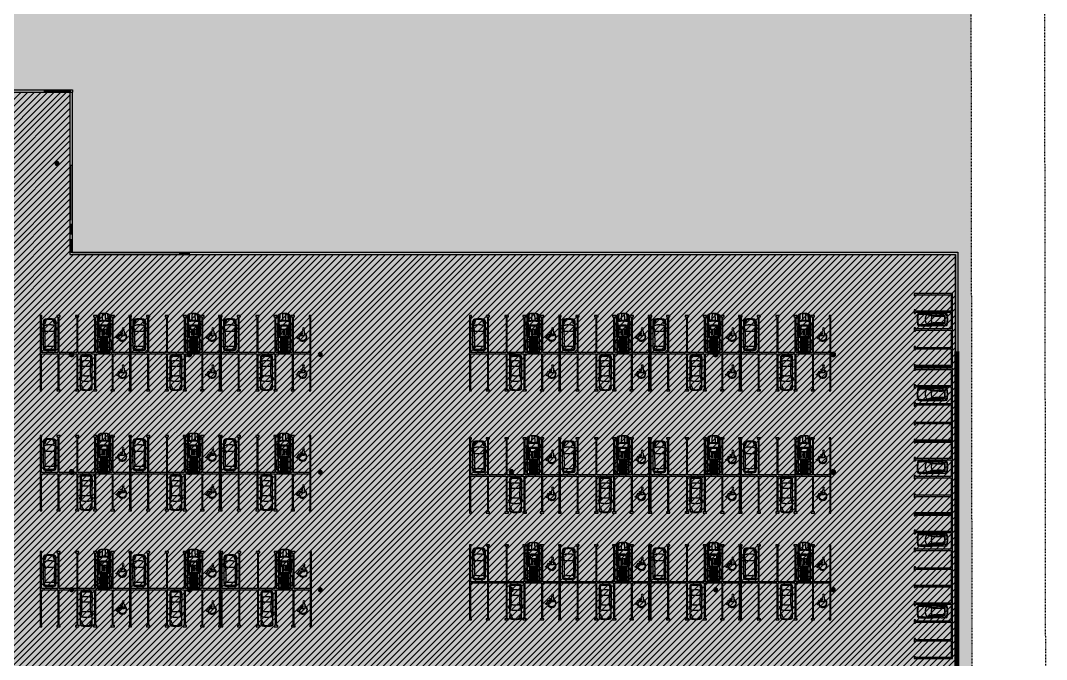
# Model space of a CAD drawing. Header units: metres. Extents: x 202 to 188551, y -77 to 23715.
# Drawn here: x 185341.2 to 185480.7, y 20846.8 to 20933.7 of the extents above; entities that cross this region are included whole.
import ezdxf

# ---------------------------------------------------------------- set-up
doc = ezdxf.new("R2010")
doc.units = ezdxf.units.M
for name, pattern in [('Path offset', [0.022225, 0.00635, -0.003175, 0.00635, -0.003175, 0, -0.003175]), ('Property boundary', [0.001111, 0.0003175, -0.00015875, 0.0003175, -0.00015875, 0, -0.00015875]), ('Public', [0]), ('Style Black Lines', [0]), ('Style Grey Lines', [0]), ('Style_30', [0]), ('Style_4', [0]), ('Wall Style 01', [0])]:
    doc.linetypes.add(name, pattern=pattern)
for name, color, linetype, true_color in [('brick', 12, 'Continuous', 0xbd0000), ('COLON', 5, 'Continuous', 0x0000ff), ('GKL', 5, 'Continuous', 0x0000ff), ('Glass', 4, 'Continuous', 0x00ffff), ('Import', 7, 'Continuous', 0xff1493), ('Import - Page 1', 7, 'Continuous', 0xff1493), ('Imported blocks_1', 7, 'Continuous', 0xc57dd9), ('MONOLIT', 7, 'Continuous', 0x691639), ('Walls', 7, 'Continuous', 0x68db4c), ('Zoning', 7, 'Continuous', 0x47d2e2)]:
    doc.layers.add(name, color=color, linetype=linetype, true_color=true_color)

# ---------------------------------------------------------------- blocks, each defined once
blk = doc.blocks.new('Single row parking A')
at = {"layer": 'Imported blocks_1', "linetype": 'Style Black Lines'}
blk.add_lwpolyline([(-4.72, 2.44), (-4.72, 2.6), (-4.97, 2.6), (-4.97, -2.6), (4.97, -2.6), (4.97, 2.6), (4.72, 2.6), (4.72, 2.44), (4.81, 2.44), (4.81, -2.44), (2.59, -2.44), (2.59, 2.44), (2.74, 2.44), (2.74, 2.6), (2.27, 2.6), (2.27, 2.44), (2.43, 2.44), (2.43, -2.44), (0.15, -2.44), (0.15, 2.44), (0.31, 2.44), (0.31, 2.6), (-0.16, 2.6), (-0.16, 2.44), (-0.01, 2.44), (-0.01, -2.44), (-2.4, -2.44), (-2.4, 2.44), (-2.24, 2.44), (-2.24, 2.6), (-2.71, 2.6), (-2.71, 2.44), (-2.56, 2.44), (-2.56, -2.44), (-4.81, -2.44), (-4.81, 2.44), (-4.72, 2.44)], close=True, dxfattribs=at)
at = {"layer": 'Imported blocks_1'}
for points in [[(0.61, 1.84), (0.57, 1.42), (0.59, 0.99)], [(0.64, 2.02), (0.62, 1.93), (0.61, 1.84)], [(0.73, 2.13), (0.65, 2.1), (0.64, 2.02)], [(0.65, 1.87), (0.64, 1.83), (0.65, 1.8)], [(0.7, 2.03), (0.67, 1.95), (0.65, 1.87)], [(0.65, 1.8), (0.66, 1.93), (0.76, 2)], [(0.77, 2.07), (0.73, 2.06), (0.7, 2.03)], [(1.44, 2.19), (1.08, 2.19), (0.73, 2.13)], [(0.76, 2), (0.73, 1.42), (0.74, 0.85)], [(0.76, 2), (0.87, 2.02), (0.98, 2.06)], [(1.44, 2.13), (1.1, 2.13), (0.77, 2.07)], [(0.98, 2.06), (1.02, 2.08), (1.05, 2.11)], [(2.15, 2.13), (1.79, 2.19), (1.44, 2.19)], [(2.11, 2.07), (1.78, 2.13), (1.44, 2.13)], [(1.83, 2.11), (1.86, 2.08), (1.9, 2.06)], [(1.9, 2.06), (2, 2.02), (2.11, 2)], [(2.17, 2.03), (2.15, 2.06), (2.11, 2.07)], [(2.14, 0.85), (2.14, 1.42), (2.11, 2)], [(2.11, 2), (2.21, 1.93), (2.23, 1.8)], [(2.24, 2.02), (2.22, 2.1), (2.15, 2.13)], [(2.23, 1.87), (2.21, 1.95), (2.17, 2.03)], [(2.23, 1.8), (2.24, 1.83), (2.23, 1.87)], [(2.27, 1.84), (2.26, 1.93), (2.24, 2.02)], [(2.29, 0.99), (2.3, 1.42), (2.27, 1.84)], [(0.59, 0.74), (0.55, 0.73), (0.51, 0.69)], [(0.51, 0.69), (0.51, 0.69), (0.51, 0.68)], [(0.51, 0.68), (0.51, 0.68), (0.52, 0.68)], [(0.52, 0.68), (0.56, 0.68), (0.59, 0.69)], [(0.59, 0.99), (0.59, 0.87), (0.59, 0.74)], [(0.59, 0.74), (0.63, 0.75), (0.67, 0.75)], [(0.66, 0.69), (0.63, 0.69), (0.59, 0.69)], [(0.59, 0.69), (0.61, -0.09), (0.61, -0.86)], [(0.67, 0.75), (0.69, 0.72), (0.66, 0.69)], [(0.7, 0.81), (0.81, 0.48), (0.88, 0.14)], [(0.77, -1.34), (0.69, -0.27), (0.7, 0.81)], [(0.74, 0.85), (1.06, 1.06), (1.44, 1.06)], [(0.95, 0.17), (0.84, 0.51), (0.74, 0.85)], [(0.88, 0.14), (0.94, -0.61), (0.9, -1.35)], [(0.95, 0.17), (1.19, 0.23), (1.44, 0.23)], [(0.98, -1.5), (1.02, -0.67), (0.95, 0.17)], [(1.44, 1.06), (1.82, 1.06), (2.14, 0.85)], [(1.44, 0.23), (1.69, 0.23), (1.93, 0.17)], [(1.93, 0.17), (1.86, -0.67), (1.89, -1.5)], [(2.14, 0.85), (2.03, 0.51), (1.93, 0.17)], [(2, 0.14), (1.93, -0.61), (1.98, -1.35)], [(2.18, 0.81), (2.07, 0.48), (2, 0.14)], [(2.11, -1.34), (2.18, -0.27), (2.18, 0.81)], [(2.21, 0.75), (2.19, 0.72), (2.22, 0.69)], [(2.28, 0.74), (2.25, 0.75), (2.21, 0.75)], [(2.22, 0.69), (2.25, 0.69), (2.28, 0.69)], [(2.27, -0.86), (2.27, -0.09), (2.28, 0.69)], [(2.28, 0.74), (2.29, 0.87), (2.29, 0.99)], [(2.36, 0.69), (2.33, 0.73), (2.28, 0.74)], [(2.28, 0.69), (2.32, 0.68), (2.35, 0.68)], [(2.35, 0.68), (2.36, 0.68), (2.36, 0.68)], [(2.36, 0.68), (2.37, 0.69), (2.36, 0.69)], [(0.61, -0.86), (0.59, -1.32), (0.63, -1.77)], [(0.9, -1.35), (0.83, -1.41), (0.77, -1.34)], [(1.98, -1.35), (2.05, -1.41), (2.11, -1.34)], [(2.24, -1.77), (2.29, -1.32), (2.27, -0.86)], [(0.63, -1.77), (0.65, -1.87), (0.73, -1.89)], [(0.73, -1.89), (1.08, -1.96), (1.44, -1.96)], [(0.77, -1.74), (0.75, -1.69), (0.77, -1.65)], [(0.77, -1.65), (0.84, -1.51), (0.98, -1.5)], [(0.83, -1.8), (0.78, -1.78), (0.77, -1.74)], [(1.44, -1.87), (1.13, -1.87), (0.83, -1.8)], [(0.89, -1.53), (0.92, -1.61), (1.01, -1.62)], [(1.44, -1.52), (1.21, -1.52), (0.98, -1.5)], [(1.01, -1.62), (1.22, -1.63), (1.44, -1.63)], [(1.89, -1.5), (1.66, -1.52), (1.44, -1.52)], [(1.44, -1.63), (1.65, -1.63), (1.87, -1.62)], [(2.05, -1.8), (1.75, -1.87), (1.44, -1.87)], [(1.44, -1.96), (1.79, -1.96), (2.14, -1.89)], [(1.87, -1.62), (1.95, -1.61), (1.99, -1.53)], [(1.89, -1.5), (2.04, -1.51), (2.1, -1.65)], [(2.11, -1.74), (2.09, -1.78), (2.05, -1.8)], [(2.1, -1.65), (2.13, -1.69), (2.11, -1.74)], [(2.14, -1.89), (2.23, -1.87), (2.24, -1.77)]]:
    blk.add_open_spline(points, degree=2, dxfattribs=at)
blk = doc.blocks.new('Two rows parking A')
at = {"layer": 'Imported blocks_1', "linetype": 'Style Black Lines'}
blk.add_lwpolyline([(-5.99, 4.82), (-5.91, 4.82), (-5.91, 4.98), (-6.15, 4.98), (-6.15, -5.26), (-5.91, -5.26), (-5.91, -5.1), (-5.99, -5.1), (-5.99, -0.22), (-3.74, -0.22), (-3.74, -5.1), (-3.9, -5.1), (-3.9, -5.26), (-3.43, -5.26), (-3.43, -5.1), (-3.59, -5.1), (-3.59, -0.22), (-1.19, -0.22), (-1.19, -5.1), (-1.35, -5.1), (-1.35, -5.26), (-0.88, -5.26), (-0.88, -5.1), (-1.03, -5.1), (-1.03, -0.22), (1.24, -0.22), (1.24, -5.1), (1.09, -5.1), (1.09, -5.26), (1.56, -5.26), (1.56, -5.1), (1.4, -5.1), (1.4, -0.22), (3.62, -0.22), (3.62, -5.1), (3.46, -5.1), (3.46, -5.26), (3.93, -5.26), (3.93, -5.1), (3.78, -5.1), (3.78, -0.22), (5.99, -0.22), (5.99, -5.1), (5.91, -5.1), (5.91, -5.26), (6.15, -5.26), (6.15, 4.98), (5.91, 4.98), (5.91, 4.82), (5.99, 4.82), (5.99, -0.06), (3.78, -0.06), (3.78, 4.82), (3.93, 4.82), (3.93, 4.98), (3.46, 4.98), (3.46, 4.82), (3.62, 4.82), (3.62, -0.06), (1.4, -0.06), (1.4, 4.82), (1.56, 4.82), (1.56, 4.98), (1.09, 4.98), (1.09, 4.82), (1.24, 4.82), (1.24, -0.06), (-1.03, -0.06), (-1.03, 4.82), (-0.88, 4.82), (-0.88, 4.98), (-1.35, 4.98), (-1.35, 4.82), (-1.19, 4.82), (-1.19, -0.06), (-3.59, -0.06), (-3.59, 4.82), (-3.43, 4.82), (-3.43, 4.98), (-3.9, 4.98), (-3.9, 4.82), (-3.74, 4.82), (-3.74, -0.06), (-5.99, -0.06), (-5.99, 4.82)], close=True, dxfattribs=at)
at = {"layer": 'Imported blocks_1', "linetype": 'Style Grey Lines'}
for points in [[(1.51, 3.77), (1.51, 3.8)], [(1.65, 3.88), (1.67, 3.88)], [(1.65, 3.8), (1.67, 3.8)], [(2, 2.26), (2, 3.49)], [(2.21, 3.08), (2.21, 2.26)], [(2.41, 3.08), (2.41, 2.26)], [(2.61, 3.08), (2.61, 2.26)], [(2.81, 3.08), (2.81, 2.26)], [(3.02, 2.26), (3.02, 3.49)], [(3.37, 3.8), (3.34, 3.8)], [(3.37, 3.88), (3.35, 3.88)], [(3.51, 3.77), (3.51, 3.8)], [(5.24, 2.86), (5.24, 2.24), (4.65, 2.24), (4.39, 1.83), (4.13, 1.98), (4.19, 2.07), (4.3, 2.03), (4.57, 2.47), (5.02, 2.47), (5.02, 2.61), (4.8, 2.61)], [(4.8, 2.72), (5.02, 2.72), (5.02, 2.86)], [(1.65, 1.71), (1.65, 0.28)], [(2.01, 1.89), (2.01, 0.23)], [(2.07, 0.23), (2.07, 1.89)], [(2.11, 1.89), (2.11, 0.23)], [(2.16, 0.23), (2.16, 1.89)], [(2.2, 1.89), (2.2, 0.23)], [(2.26, 0.23), (2.26, 1.89)], [(2.3, 1.89), (2.3, 0.23)], [(2.35, 0.23), (2.35, 1.89)], [(2.39, 1.89), (2.39, 0.23)], [(2.44, 0.23), (2.44, 1.89)], [(2.48, 1.89), (2.48, 0.23)], [(2.54, 0.23), (2.54, 1.89)], [(2.57, 0.23), (2.57, 1.89)], [(2.63, 1.89), (2.63, 0.23)], [(2.67, 0.23), (2.67, 1.89)], [(2.72, 1.89), (2.72, 0.23)], [(2.76, 0.23), (2.76, 1.89)], [(2.81, 1.89), (2.81, 0.23)], [(2.86, 0.23), (2.86, 1.89)], [(2.91, 1.89), (2.91, 0.23)], [(2.95, 0.23), (2.95, 1.89)], [(3.01, 1.89), (3.01, 0.23)], [(3.37, 0.28), (3.37, 1.71)], [(4.55, 1.93), (4.49, 1.83)], [(5.33, 2.57), (5.33, 2.46)], [(1.76, 0.09), (1.76, -0.02)], [(3.26, 0.09), (3.26, -0.02)], [(5.24, -2.18), (5.24, -2.8), (4.65, -2.8), (4.39, -3.21), (4.13, -3.06), (4.19, -2.97), (4.3, -3.01), (4.57, -2.57), (5.02, -2.57), (5.02, -2.43), (4.8, -2.43)], [(4.8, -2.32), (5.02, -2.32), (5.02, -2.18)], [(5.33, -2.47), (5.33, -2.58)], [(4.55, -3.11), (4.49, -3.21)]]:
    blk.add_lwpolyline(points, dxfattribs=at)
for points in [[(5.27, 3.16, 1), (5, 3.16, 1), (5.27, 3.16)], [(5.27, -1.88, 1), (5, -1.88, 1), (5.27, -1.88)]]:
    blk.add_lwpolyline(points, format="xyb", close=True, dxfattribs=at)
for points in [[(4.73, 2.7), (4.73, 2.7)], [(4.73, -2.34), (4.73, -2.34)]]:
    blk.add_lwpolyline(points, close=True, dxfattribs=at)
at = {"layer": 'Imported blocks_1'}
for points, degree in [([(-5.73, 4.24), (-5.76, 4.11), (-5.74, 3.97)], 2), ([(-5.59, 4.42), (-5.7, 4.36), (-5.73, 4.24)], 2), ([(-5.53, 4.34), (-5.65, 3.93), (-5.66, 3.49)], 2), ([(-4.87, 4.53), (-5.45, 4.53), (-5.59, 4.42)], 2), ([(-5.29, 4.38), (-5.41, 4.38), (-5.53, 4.34)], 2), ([(-5.48, 3.83), (-5.42, 4.14), (-5.27, 4.42)], 2), ([(-5.27, 4.42), (-5.24, 4.48), (-5.19, 4.52)], 2), ([(-4.87, 4.44), (-5.07, 4.44), (-5.27, 4.42)], 2), ([(-4.15, 4.42), (-4.29, 4.53), (-4.87, 4.53)], 2), ([(-4.47, 4.42), (-4.67, 4.44), (-4.87, 4.44)], 2), ([(-4.55, 4.52), (-4.5, 4.48), (-4.47, 4.42)], 2), ([(-4.47, 4.42), (-4.32, 4.14), (-4.26, 3.83)], 2), ([(-4.45, 4.38), (-4.33, 4.38), (-4.21, 4.34)], 2), ([(-4.21, 4.34), (-4.09, 3.93), (-4.08, 3.49)], 2), ([(-4.01, 4.24), (-4.04, 4.36), (-4.15, 4.42)], 2), ([(-4, 3.97), (-3.98, 4.11), (-4.01, 4.24)], 2), ([(1.69, 5.01), (1.63, 4.89), (1.63, 4.76)], 2), ([(1.63, 4.76), (1.63, 4), (1.65, 4)], 2), ([(1.93, 5.16), (1.77, 5.14), (1.69, 5.01)], 2), ([(1.76, 5.09), (1.76, 4.65), (1.75, 4.2)], 2), ([(1.75, 4.2), (1.81, 4.2), (1.88, 4.21)], 2), ([(1.75, 4.2), (1.79, 3.89), (1.86, 3.58)], 2), ([(2.51, 4.22), (2.09, 4.22), (1.76, 4.12)], 2), ([(1.88, 4.21), (1.88, 4.68), (1.93, 5.16)], 2), ([(1.93, 4.23), (1.9, 4.23), (1.88, 4.21)], 2), ([(1.93, 4.23), (1.94, 4.74), (1.98, 5.21)], 2), ([(1.98, 5.21), (1.95, 5.19), (1.93, 5.16)], 2), ([(2.51, 4.3), (2.12, 4.3), (1.93, 4.23)], 2), ([(2.51, 5.26), (2.12, 5.26), (1.98, 5.21)], 2), ([(2.3, 5.19), (2.28, 4.77), (2.26, 4.34)], 2), ([(2.26, 4.34), (2.26, 4.32), (2.28, 4.32)], 2), ([(2.28, 4.32), (2.51, 4.32), (2.74, 4.32)], 2), ([(2.33, 5.21), (2.3, 5.21), (2.3, 5.19)], 2), ([(2.69, 5.21), (2.51, 5.21), (2.33, 5.21)], 2), ([(3.04, 5.21), (2.9, 5.26), (2.51, 5.26)], 2), ([(3.09, 4.23), (2.89, 4.3), (2.51, 4.3)], 2), ([(3.26, 4.12), (2.93, 4.22), (2.51, 4.22)], 2), ([(2.72, 5.19), (2.72, 5.21), (2.69, 5.21)], 2), ([(2.76, 4.34), (2.74, 4.77), (2.72, 5.19)], 2), ([(2.74, 4.32), (2.76, 4.32), (2.76, 4.34)], 2), ([(3.09, 5.16), (3.07, 5.19), (3.04, 5.21)], 2), ([(3.09, 4.23), (3.08, 4.74), (3.04, 5.21)], 2), ([(3.14, 4.21), (3.14, 4.68), (3.09, 5.16)], 2), ([(3.33, 5.01), (3.24, 5.14), (3.09, 5.16)], 2), ([(3.14, 4.21), (3.12, 4.23), (3.09, 4.23)], 2), ([(3.27, 4.2), (3.2, 4.2), (3.14, 4.21)], 2), ([(3.15, 3.58), (3.23, 3.89), (3.27, 4.2)], 2), ([(3.25, 5.09), (3.26, 4.65), (3.27, 4.2)], 2), ([(3.39, 4.76), (3.39, 4.89), (3.33, 5.01)], 2), ([(3.37, 4), (3.39, 4), (3.39, 4.76)], 2), ([(-5.93, 3.24), (-5.95, 3.22), (-5.95, 3.2)], 2), ([(-5.95, 3.2), (-5.95, 3.2), (-5.94, 3.19)], 2), ([(-5.94, 3.19), (-5.85, 3.23), (-5.77, 3.26)], 2), ([(-5.94, 3.19), (-5.94, 3.19), (-5.94, 3.19)], 2), ([(-5.76, 3.31), (-5.85, 3.28), (-5.93, 3.24)], 2), ([(-5.77, 3.26), (-5.75, 3.27), (-5.74, 3.27)], 2), ([(-5.77, 3.26), (-5.78, 2.57), (-5.77, 1.87)], 2), ([(-5.74, 3.97), (-5.76, 3.64), (-5.76, 3.31)], 2), ([(-5.74, 3.32), (-5.75, 3.32), (-5.76, 3.31)], 2), ([(-5.73, 3.3), (-5.73, 3.31), (-5.74, 3.32)], 2), ([(-5.74, 3.27), (-5.73, 3.28), (-5.73, 3.3)], 2), ([(-5.71, 2.16), (-5.71, 2.81), (-5.72, 3.46)], 2), ([(-5.72, 3.46), (-5.65, 3.18), (-5.58, 2.9)], 2), ([(-4.87, 3.71), (-5.46, 3.71), (-5.66, 3.49)], 2), ([(-5.66, 3.49), (-5.6, 3.16), (-5.46, 2.85)], 2), ([(-5.58, 2.9), (-5.51, 2.62), (-5.51, 2.33)], 2), ([(-5.46, 2.85), (-4.87, 2.85), (-4.28, 2.85)], 2), ([(-4.08, 3.49), (-4.28, 3.71), (-4.87, 3.71)], 2), ([(-4.28, 2.85), (-4.14, 3.16), (-4.08, 3.49)], 2), ([(-4.16, 2.9), (-4.23, 2.62), (-4.23, 2.33)], 2), ([(-4.02, 3.46), (-4.09, 3.18), (-4.16, 2.9)], 2), ([(-4.03, 2.16), (-4.03, 2.81), (-4.02, 3.46)], 2), ([(-4.01, 3.3), (-4.01, 3.31), (-4, 3.32)], 2), ([(-4, 3.27), (-4.01, 3.28), (-4.01, 3.3)], 2), ([(-3.98, 3.31), (-3.98, 3.64), (-4, 3.97)], 2), ([(-4, 3.32), (-3.99, 3.32), (-3.98, 3.31)], 2), ([(-3.97, 3.26), (-3.99, 3.27), (-4, 3.27)], 2), ([(-3.81, 3.24), (-3.89, 3.28), (-3.98, 3.31)], 2), ([(-3.97, 1.87), (-3.96, 2.57), (-3.97, 3.26)], 2), ([(-3.97, 3.26), (-3.89, 3.23), (-3.8, 3.19)], 2), ([(-3.79, 3.2), (-3.79, 3.22), (-3.81, 3.24)], 2), ([(-3.8, 3.19), (-3.79, 3.2), (-3.79, 3.2)], 2), ([(-3.8, 3.19), (-3.8, 3.19), (-3.8, 3.19)], 2), ([(1.37, 3.8), (1.34, 3.8), (1.35, 3.77)], 2), ([(1.35, 3.77), (1.35, 3.75), (1.35, 3.72)], 2), ([(1.35, 3.72), (1.36, 3.7), (1.38, 3.7)], 2), ([(1.48, 3.82), (1.42, 3.81), (1.37, 3.8)], 2), ([(1.38, 3.7), (1.44, 3.71), (1.49, 3.72)], 2), ([(1.65, 3.88), (1.57, 3.85), (1.48, 3.82)], 2), ([(1.48, 3.82), (1.48, 3.82), (1.48, 3.82)], 2), ([(1.51, 3.8), (1.51, 3.82), (1.48, 3.82)], 2), ([(1.49, 3.72), (1.52, 3.72), (1.52, 3.74)], 2), ([(1.51, 3.77), (1.58, 3.78), (1.65, 3.8)], 2), ([(1.52, 3.74), (1.51, 3.76), (1.51, 3.77)], 2), ([(1.6, 3.56), (1.58, 3.56), (1.58, 3.54)], 2), ([(1.58, 3.54), (1.58, 2.87), (1.58, 2.21)], 2), ([(1.65, 3.56), (1.63, 3.56), (1.6, 3.56)], 2), ([(1.65, 4), (1.65, 3.94), (1.65, 3.88)], 2), ([(1.65, 3.8), (1.65, 3.68), (1.65, 3.56)], 2), ([(1.65, 2.19), (1.65, 2.87), (1.65, 3.56)], 2), ([(1.69, 2.24), (1.68, 3.08), (1.69, 3.92)], 2), ([(1.69, 3.92), (1.76, 3.7), (1.79, 3.48)], 2), ([(1.79, 3.48), (1.81, 2.88), (1.8, 2.27)], 2), ([(2.51, 3.68), (2.04, 3.68), (1.86, 3.58)], 2), ([(1.86, 3.58), (1.92, 2.85), (1.9, 2.11)], 2), ([(2.11, 3.52), (2.07, 3.52), (2.07, 3.48)], 2), ([(2.07, 3.48), (2.07, 3.32), (2.07, 3.16)], 2), ([(2.07, 3.16), (2.07, 3.12), (2.11, 3.12)], 2), ([(2.91, 3.52), (2.51, 3.52), (2.11, 3.52)], 2), ([(2.11, 3.12), (2.51, 3.12), (2.91, 3.12)], 2), ([(3.15, 3.58), (2.98, 3.68), (2.51, 3.68)], 2), ([(2.95, 3.48), (2.95, 3.52), (2.91, 3.52)], 2), ([(2.91, 3.12), (2.95, 3.12), (2.95, 3.16)], 2), ([(2.95, 3.16), (2.95, 3.32), (2.95, 3.48)], 2), ([(3.12, 2.11), (3.1, 2.85), (3.15, 3.58)], 2), ([(3.23, 3.48), (3.21, 2.88), (3.22, 2.27)], 2), ([(3.33, 3.92), (3.26, 3.7), (3.23, 3.48)], 2), ([(3.33, 2.24), (3.33, 3.08), (3.33, 3.92)], 2), ([(3.37, 3.88), (3.37, 3.94), (3.37, 4)], 2), ([(3.54, 3.82), (3.45, 3.85), (3.37, 3.88)], 2), ([(3.37, 3.56), (3.37, 3.68), (3.37, 3.8)], 2), ([(3.37, 3.8), (3.44, 3.78), (3.51, 3.77)], 2), ([(3.42, 3.56), (3.39, 3.56), (3.37, 3.56)], 2), ([(3.37, 2.19), (3.37, 2.87), (3.37, 3.56)], 2), ([(3.44, 3.54), (3.44, 3.56), (3.42, 3.56)], 2), ([(3.44, 2.21), (3.44, 2.87), (3.44, 3.54)], 2), ([(3.51, 3.77), (3.51, 3.76), (3.5, 3.74)], 2), ([(3.5, 3.74), (3.5, 3.72), (3.52, 3.72)], 2), ([(3.51, 3.8), (3.51, 3.82), (3.54, 3.82)], 2), ([(3.52, 3.72), (3.58, 3.71), (3.64, 3.7)], 2), ([(3.65, 3.8), (3.6, 3.81), (3.54, 3.82)], 2), ([(3.54, 3.82), (3.54, 3.82), (3.54, 3.82)], 2), ([(3.64, 3.7), (3.66, 3.7), (3.67, 3.72)], 2), ([(3.67, 3.77), (3.68, 3.8), (3.65, 3.8)], 2), ([(3.67, 3.72), (3.67, 3.75), (3.67, 3.77)], 2), ([(5.02, 2.86), (5.02, 2.9), (5.04, 2.94), (5.07, 2.96)], 3), ([(5.07, 2.96), (5.11, 2.98), (5.15, 2.98), (5.18, 2.96)], 3), ([(5.18, 2.96), (5.22, 2.94), (5.24, 2.9), (5.24, 2.86)], 3), ([(-5.77, 1.87), (-5.79, 1.18), (-5.73, 0.49)], 2), ([(-5.69, 0.76), (-5.72, 1.46), (-5.71, 2.16)], 2), ([(-5.51, 2.33), (-5.5, 1.65), (-5.5, 0.97)], 2), ([(-4.23, 2.33), (-4.24, 1.65), (-4.24, 0.97)], 2), ([(-4.04, 0.76), (-4.02, 1.46), (-4.03, 2.16)], 2), ([(-4.01, 0.49), (-3.95, 1.18), (-3.97, 1.87)], 2), ([(1.65, 1.71), (1.42, 1.58), (1.42, 1.37)], 2), ([(1.58, 2.21), (1.58, 2.19), (1.6, 2.19)], 2), ([(1.6, 2.19), (1.62, 2.19), (1.65, 2.19)], 2), ([(1.65, 2.19), (1.65, 2.11), (1.65, 2.04)], 2), ([(1.67, 2.06), (1.65, 2.06), (1.65, 2.04)], 2), ([(1.65, 2.04), (1.65, 2.04), (1.65, 2.04)], 2), ([(1.65, 2.04), (1.65, 1.87), (1.65, 1.71)], 2), ([(3.34, 2.06), (2.51, 2.06), (1.67, 2.06)], 2), ([(1.8, 2.27), (1.75, 2.24), (1.69, 2.24)], 2), ([(1.74, 2.01), (1.74, 2.03), (1.77, 2.03)], 2), ([(1.74, 0.1), (1.74, 1.05), (1.74, 2.01)], 2), ([(1.88, 1.41), (1.81, 1.41), (1.74, 1.41)], 2), ([(1.77, 2.03), (2.51, 2.03), (3.25, 2.03)], 2), ([(1.9, 2.11), (1.85, 2.09), (1.81, 2.06)], 2), ([(1.95, 1.33), (1.95, 1.41), (1.88, 1.41)], 2), ([(1.9, 2.11), (2.2, 2.12), (2.51, 2.12)], 2), ([(2.04, 1.92), (2.01, 1.92), (2.01, 1.89)], 2), ([(2.07, 1.89), (2.07, 1.92), (2.04, 1.92)], 2), ([(2.13, 1.92), (2.11, 1.92), (2.11, 1.89)], 2), ([(2.16, 1.89), (2.16, 1.92), (2.13, 1.92)], 2), ([(2.23, 1.92), (2.2, 1.92), (2.2, 1.89)], 2), ([(2.26, 1.89), (2.26, 1.92), (2.23, 1.92)], 2), ([(2.33, 1.92), (2.3, 1.92), (2.3, 1.89)], 2), ([(2.35, 1.89), (2.35, 1.92), (2.33, 1.92)], 2), ([(2.42, 1.92), (2.39, 1.92), (2.39, 1.89)], 2), ([(2.44, 1.89), (2.44, 1.92), (2.42, 1.92)], 2), ([(2.51, 1.92), (2.48, 1.92), (2.48, 1.89)], 2), ([(2.51, 2.12), (2.81, 2.12), (3.12, 2.11)], 2), ([(2.54, 1.89), (2.54, 1.92), (2.51, 1.92)], 2), ([(2.57, 1.89), (2.57, 1.92), (2.6, 1.92)], 2), ([(2.6, 1.92), (2.63, 1.92), (2.63, 1.89)], 2), ([(2.67, 1.89), (2.67, 1.92), (2.69, 1.92)], 2), ([(2.69, 1.92), (2.72, 1.92), (2.72, 1.89)], 2), ([(2.76, 1.89), (2.76, 1.92), (2.79, 1.92)], 2), ([(2.79, 1.92), (2.81, 1.92), (2.81, 1.89)], 2), ([(2.86, 1.89), (2.86, 1.92), (2.89, 1.92)], 2), ([(2.89, 1.92), (2.91, 1.92), (2.91, 1.89)], 2), ([(2.95, 1.89), (2.95, 1.92), (2.98, 1.92)], 2), ([(2.98, 1.92), (3.01, 1.92), (3.01, 1.89)], 2), ([(3.07, 1.33), (3.07, 1.41), (3.14, 1.41)], 2), ([(3.21, 2.06), (3.17, 2.09), (3.12, 2.11)], 2), ([(3.14, 1.41), (3.21, 1.41), (3.27, 1.41)], 2), ([(3.22, 2.27), (3.27, 2.24), (3.33, 2.24)], 2), ([(3.25, 2.03), (3.27, 2.03), (3.27, 2.01)], 2), ([(3.27, 2.01), (3.27, 1.05), (3.27, 0.1)], 2), ([(3.37, 2.04), (3.37, 2.06), (3.34, 2.06)], 2), ([(3.37, 2.04), (3.37, 2.11), (3.37, 2.19)], 2), ([(3.37, 2.19), (3.39, 2.19), (3.42, 2.19)], 2), ([(3.37, 2.04), (3.37, 2.04), (3.37, 2.04)], 2), ([(3.37, 1.71), (3.37, 1.87), (3.37, 2.04)], 2), ([(3.6, 1.37), (3.6, 1.58), (3.37, 1.71)], 2), ([(3.42, 2.19), (3.44, 2.19), (3.44, 2.21)], 2), ([(4.49, 1.83), (4.59, 1.6), (4.82, 1.46), (5.08, 1.49)], 3), ([(5.01, 1.57), (4.79, 1.58), (4.61, 1.72), (4.55, 1.93)], 3), ([(4.75, 2.66), (4.75, 2.69), (4.77, 2.72), (4.8, 2.72)], 3), ([(4.8, 2.61), (4.77, 2.61), (4.75, 2.63), (4.75, 2.66)], 3), ([(5.49, 1.9), (5.41, 1.7), (5.23, 1.57), (5.01, 1.57)], 3), ([(5.08, 1.49), (5.34, 1.51), (5.53, 1.69), (5.59, 1.94)], 3), ([(5.59, 1.94), (5.65, 2.19), (5.55, 2.43), (5.33, 2.57)], 3), ([(5.33, 2.46), (5.5, 2.32), (5.56, 2.11), (5.49, 1.9)], 3), ([(-5.73, 0.49), (-5.73, 0.38), (-5.63, 0.33)], 2), ([(-5.62, 0.68), (-5.69, 0.62), (-5.69, 0.76)], 2), ([(-5.64, 0.41), (-5.53, 0.62), (-5.47, 0.84)], 2), ([(-4.87, 0.31), (-5.49, 0.31), (-5.64, 0.41)], 2), ([(-5.63, 0.33), (-5.49, 0.23), (-4.87, 0.23)], 2), ([(-5.5, 0.97), (-5.51, 0.8), (-5.62, 0.68)], 2), ([(-5.61, 0.48), (-5.45, 0.39), (-4.87, 0.39)], 2), ([(-5.47, 0.84), (-5.17, 0.8), (-4.87, 0.8)], 2), ([(-4.87, 0.8), (-4.57, 0.8), (-4.27, 0.84)], 2), ([(-4.87, 0.39), (-4.29, 0.39), (-4.13, 0.48)], 2), ([(-4.1, 0.41), (-4.25, 0.31), (-4.87, 0.31)], 2), ([(-4.87, 0.23), (-4.25, 0.23), (-4.11, 0.33)], 2), ([(-4.27, 0.84), (-4.2, 0.62), (-4.1, 0.41)], 2), ([(-4.24, 0.97), (-4.23, 0.8), (-4.12, 0.68)], 2), ([(-4.12, 0.68), (-4.05, 0.62), (-4.04, 0.76)], 2), ([(-4.11, 0.33), (-4.01, 0.38), (-4.01, 0.49)], 2), ([(1.42, 1.37), (1.42, 0.99), (1.42, 0.62)], 2), ([(1.42, 0.62), (1.42, 0.41), (1.65, 0.28)], 2), ([(1.65, 0.28), (1.65, 0.19), (1.65, 0.1)], 2), ([(1.65, 0.1), (1.65, -0.03), (1.78, -0.03)], 2), ([(1.74, 0.62), (1.81, 0.62), (1.88, 0.62)], 2), ([(1.76, 0.09), (1.74, 0.09), (1.74, 0.1)], 2), ([(3.26, 0.09), (2.51, 0.09), (1.76, 0.09)], 2), ([(1.88, 0.62), (1.95, 0.62), (1.95, 0.7)], 2), ([(1.95, 0.7), (1.95, 1.02), (1.95, 1.33)], 2), ([(2.01, 0.23), (2.01, 0.21), (2.04, 0.21)], 2), ([(2.04, 0.21), (2.07, 0.21), (2.07, 0.23)], 2), ([(2.11, 0.23), (2.11, 0.21), (2.13, 0.21)], 2), ([(2.13, 0.21), (2.16, 0.21), (2.16, 0.23)], 2), ([(2.2, 0.23), (2.2, 0.21), (2.23, 0.21)], 2), ([(2.23, 0.21), (2.26, 0.21), (2.26, 0.23)], 2), ([(2.3, 0.23), (2.3, 0.21), (2.33, 0.21)], 2), ([(2.33, 0.21), (2.35, 0.21), (2.35, 0.23)], 2), ([(2.39, 0.23), (2.39, 0.21), (2.42, 0.21)], 2), ([(2.42, 0.21), (2.44, 0.21), (2.44, 0.23)], 2), ([(2.48, 0.23), (2.48, 0.21), (2.51, 0.21)], 2), ([(2.51, 0.21), (2.54, 0.21), (2.54, 0.23)], 2), ([(2.6, 0.21), (2.57, 0.21), (2.57, 0.23)], 2), ([(2.63, 0.23), (2.63, 0.21), (2.6, 0.21)], 2), ([(2.69, 0.21), (2.67, 0.21), (2.67, 0.23)], 2), ([(2.72, 0.23), (2.72, 0.21), (2.69, 0.21)], 2), ([(2.79, 0.21), (2.76, 0.21), (2.76, 0.23)], 2), ([(2.81, 0.23), (2.81, 0.21), (2.79, 0.21)], 2), ([(2.89, 0.21), (2.86, 0.21), (2.86, 0.23)], 2), ([(2.91, 0.23), (2.91, 0.21), (2.89, 0.21)], 2), ([(2.98, 0.21), (2.95, 0.21), (2.95, 0.23)], 2), ([(3.01, 0.23), (3.01, 0.21), (2.98, 0.21)], 2), ([(3.07, 0.7), (3.07, 1.02), (3.07, 1.33)], 2), ([(3.14, 0.62), (3.07, 0.62), (3.07, 0.7)], 2), ([(3.27, 0.62), (3.21, 0.62), (3.14, 0.62)], 2), ([(3.24, -0.03), (3.37, -0.03), (3.37, 0.1)], 2), ([(3.27, 0.1), (3.27, 0.09), (3.26, 0.09)], 2), ([(3.37, 0.28), (3.6, 0.41), (3.6, 0.62)], 2), ([(3.37, 0.1), (3.37, 0.19), (3.37, 0.28)], 2), ([(3.6, 0.62), (3.6, 0.99), (3.6, 1.37)], 2), ([(-0.72, -0.68), (-0.73, -1.18), (-0.74, -1.69)], 2), ([(-0.5, -0.47), (-0.71, -0.48), (-0.72, -0.68)], 2), ([(-0.47, -0.57), (-0.69, -0.57), (-0.69, -0.73)], 2), ([(-0.69, -0.73), (-0.69, -0.87), (-0.69, -1.01)], 2), ([(-0.55, -1.25), (-0.54, -0.95), (-0.52, -0.58)], 2), ([(0.1, -1.17), (-0.27, -1.17), (-0.55, -1.25)], 2), ([(-0.55, -1.25), (-0.52, -1.57), (-0.46, -1.89)], 2), ([(0.71, -0.47), (0.1, -0.47), (-0.5, -0.47)], 2), ([(0.68, -0.57), (0.1, -0.57), (-0.47, -0.57)], 2), ([(0.76, -1.25), (0.48, -1.17), (0.1, -1.17)], 2), ([(0.67, -1.89), (0.73, -1.57), (0.76, -1.25)], 2), ([(0.89, -0.73), (0.89, -0.57), (0.68, -0.57)], 2), ([(0.93, -0.68), (0.92, -0.48), (0.71, -0.47)], 2), ([(0.76, -1.25), (0.75, -0.95), (0.73, -0.58)], 2), ([(0.89, -1.01), (0.9, -0.87), (0.89, -0.73)], 2), ([(0.95, -1.69), (0.94, -1.18), (0.93, -0.68)], 2), ([(1.78, -0.03), (2.51, -0.03), (3.24, -0.03)], 2), ([(-0.74, -1.69), (-0.74, -1.79), (-0.71, -1.87)], 2), ([(-0.71, -1.87), (-0.71, -2.72), (-0.71, -3.57)], 2), ([(-0.51, -2), (-0.54, -1.75), (-0.68, -1.55)], 2), ([(-0.68, -1.55), (-0.67, -2.56), (-0.67, -3.58)], 2), ([(-0.49, -3.01), (-0.46, -2.5), (-0.51, -2)], 2), ([(-0.46, -1.89), (-0.34, -1.88), (0.1, -1.88)], 2), ([(0.1, -1.88), (0.54, -1.88), (0.67, -1.89)], 2), ([(0.69, -3.01), (0.67, -2.5), (0.71, -2)], 2), ([(0.71, -2), (0.74, -1.75), (0.89, -1.55)], 2), ([(0.89, -1.55), (0.88, -2.56), (0.88, -3.58)], 2), ([(0.91, -3.57), (0.92, -2.72), (0.92, -1.87)], 2), ([(0.92, -1.87), (0.94, -1.79), (0.95, -1.69)], 2), ([(4.75, -2.38), (4.75, -2.35), (4.77, -2.32), (4.8, -2.32)], 3), ([(4.8, -2.43), (4.77, -2.43), (4.75, -2.41), (4.75, -2.38)], 3), ([(5.02, -2.18), (5.02, -2.14), (5.04, -2.1), (5.07, -2.08)], 3), ([(5.07, -2.08), (5.11, -2.06), (5.15, -2.06), (5.18, -2.08)], 3), ([(5.18, -2.08), (5.22, -2.1), (5.24, -2.14), (5.24, -2.18)], 3), ([(5.59, -3.1), (5.65, -2.85), (5.55, -2.61), (5.33, -2.47)], 3), ([(5.33, -2.58), (5.5, -2.72), (5.56, -2.93), (5.49, -3.14)], 3), ([(-0.86, -3.5), (-0.87, -3.5), (-0.87, -3.5)], 2), ([(-0.87, -3.5), (-0.87, -3.53), (-0.86, -3.55)], 2), ([(-0.81, -3.49), (-0.84, -3.48), (-0.86, -3.5)], 2), ([(-0.86, -3.55), (-0.84, -3.62), (-0.77, -3.66)], 2), ([(-0.74, -3.55), (-0.78, -3.52), (-0.81, -3.49)], 2), ([(-0.77, -3.66), (-0.74, -3.68), (-0.71, -3.67)], 2), ([(-0.71, -3.57), (-0.72, -3.56), (-0.74, -3.55)], 2), ([(-0.71, -3.57), (-0.69, -3.57), (-0.67, -3.57)], 2), ([(-0.71, -3.67), (-0.68, -3.66), (-0.67, -3.64)], 2), ([(-0.71, -3.67), (-0.71, -4.14), (-0.7, -4.61)], 2), ([(-0.67, -3.72), (-0.54, -3.37), (-0.49, -3.01)], 2), ([(-0.67, -3.57), (-0.65, -3.6), (-0.67, -3.64)], 2), ([(-0.67, -3.64), (-0.67, -3.68), (-0.67, -3.72)], 2), ([(-0.62, -3.88), (-0.53, -3.51), (-0.45, -3.15)], 2), ([(0.1, -3.99), (-0.33, -3.99), (-0.62, -3.88)], 2), ([(-0.45, -3.15), (-0.18, -3.2), (0.1, -3.2)], 2), ([(0.1, -3.2), (0.38, -3.2), (0.66, -3.15)], 2), ([(0.82, -3.88), (0.54, -3.99), (0.1, -3.99)], 2), ([(0.66, -3.15), (0.73, -3.51), (0.82, -3.88)], 2), ([(0.88, -3.72), (0.75, -3.37), (0.69, -3.01)], 2), ([(0.88, -3.64), (0.86, -3.6), (0.88, -3.57)], 2), ([(0.88, -3.57), (0.9, -3.57), (0.91, -3.57)], 2), ([(0.88, -3.64), (0.88, -3.68), (0.88, -3.72)], 2), ([(0.91, -3.67), (0.89, -3.66), (0.88, -3.64)], 2), ([(0.94, -3.55), (0.93, -3.56), (0.91, -3.57)], 2), ([(0.91, -3.67), (0.95, -3.68), (0.98, -3.66)], 2), ([(0.91, -4.61), (0.91, -4.14), (0.91, -3.67)], 2), ([(1.02, -3.49), (0.98, -3.52), (0.94, -3.55)], 2), ([(0.98, -3.66), (1.04, -3.62), (1.07, -3.55)], 2), ([(1.07, -3.5), (1.05, -3.48), (1.02, -3.49)], 2), ([(1.07, -3.55), (1.08, -3.53), (1.07, -3.5)], 2), ([(1.07, -3.5), (1.07, -3.5), (1.07, -3.5)], 2), ([(4.49, -3.21), (4.59, -3.44), (4.82, -3.58), (5.08, -3.55)], 3), ([(5.01, -3.47), (4.79, -3.46), (4.61, -3.32), (4.55, -3.11)], 3), ([(5.49, -3.14), (5.41, -3.34), (5.23, -3.47), (5.01, -3.47)], 3), ([(5.08, -3.55), (5.34, -3.53), (5.53, -3.35), (5.59, -3.1)], 3), ([(-0.7, -4.71), (-0.72, -4.73), (-0.72, -4.76)], 2), ([(-0.72, -4.76), (-0.72, -4.87), (-0.71, -4.97)], 2), ([(-0.71, -4.97), (-0.7, -5.02), (-0.65, -5.05)], 2), ([(-0.7, -4.61), (-0.7, -4.66), (-0.7, -4.71)], 2), ([(-0.7, -4.71), (-0.68, -4.81), (-0.66, -4.91)], 2), ([(-0.66, -4.91), (-0.62, -5.02), (-0.5, -5.04)], 2), ([(-0.65, -5.05), (-0.46, -5.18), (0.1, -5.18)], 2), ([(-0.56, -4.42), (-0.49, -4.77), (-0.28, -5.08)], 2), ([(-0.5, -5.04), (-0.2, -5.1), (0.1, -5.1)], 2), ([(0.1, -5.1), (0.41, -5.1), (0.7, -5.04)], 2), ([(0.1, -5.18), (0.66, -5.18), (0.86, -5.05)], 2), ([(0.77, -4.42), (0.69, -4.77), (0.49, -5.08)], 2), ([(0.7, -5.04), (0.83, -5.02), (0.86, -4.91)], 2), ([(0.86, -4.91), (0.89, -4.81), (0.9, -4.71)], 2), ([(0.86, -5.05), (0.9, -5.02), (0.92, -4.97)], 2), ([(0.9, -4.71), (0.91, -4.66), (0.91, -4.61)], 2), ([(0.92, -4.76), (0.92, -4.73), (0.9, -4.71)], 2), ([(0.92, -4.97), (0.93, -4.87), (0.92, -4.76)], 2)]:
    blk.add_open_spline(points, degree=degree, dxfattribs=at)

msp = doc.modelspace()

# ---------------------------------------------------------------- hatches: boundary and pattern name
at = {"layer": 'COLON', "transparency": 33554483}
h = msp.add_hatch(color=256, dxfattribs=at)
edge = h.paths.add_edge_path(flags=0)
edge.add_arc((185346.17, 20914.25), 0.265, 180, 360)
edge.add_arc((185346.17, 20914.25), 0.265, 0, 180)
edge.add_line((185345.9, 20914.25), (185345.9, 20914.25))
h = msp.add_hatch(color=256, dxfattribs=at)
edge = h.paths.add_edge_path(flags=0)
edge.add_arc((185348.17, 20888.25), 0.315, 180, 360)
edge.add_arc((185348.17, 20888.25), 0.315, 0, 180)
edge.add_line((185347.85, 20888.25), (185347.85, 20888.25))
h = msp.add_hatch(color=256, dxfattribs=at)
edge = h.paths.add_edge_path(flags=0)
edge.add_arc((185364.17, 20888.25), 0.315, 180, 360)
edge.add_arc((185364.17, 20888.25), 0.315, 0, 180)
edge.add_line((185363.85, 20888.25), (185363.85, 20888.25))
h = msp.add_hatch(color=256, dxfattribs=at)
edge = h.paths.add_edge_path(flags=0)
edge.add_arc((185381.96, 20888.26), 0.265, 180, 360)
edge.add_arc((185381.96, 20888.26), 0.265, 0, 180)
edge.add_line((185381.7, 20888.26), (185381.7, 20888.26))
h = msp.add_hatch(color=256, dxfattribs=at)
edge = h.paths.add_edge_path(flags=0)
edge.add_arc((185407.96, 20888.25), 0.315, 180, 360)
edge.add_arc((185407.96, 20888.25), 0.315, 0, 180)
edge.add_line((185407.65, 20888.25), (185407.65, 20888.25))
h = msp.add_hatch(color=256, dxfattribs=at)
edge = h.paths.add_edge_path(flags=0)
edge.add_arc((185435.7, 20888.25), 0.315, 180, 360)
edge.add_arc((185435.7, 20888.25), 0.315, 0, 180)
edge.add_line((185435.39, 20888.25), (185435.39, 20888.25))
h = msp.add_hatch(color=256, dxfattribs=at)
edge = h.paths.add_edge_path(flags=0)
edge.add_arc((185451.7, 20888.25), 0.315, 180, 360)
edge.add_arc((185451.7, 20888.25), 0.315, 0, 180)
edge.add_line((185451.39, 20888.25), (185451.39, 20888.25))
h = msp.add_hatch(color=256, dxfattribs=at)
edge = h.paths.add_edge_path(flags=0)
edge.add_arc((185348.17, 20872.25), 0.315, 180, 360)
edge.add_arc((185348.17, 20872.25), 0.315, 0, 180)
edge.add_line((185347.85, 20872.25), (185347.85, 20872.25))
h = msp.add_hatch(color=256, dxfattribs=at)
edge = h.paths.add_edge_path(flags=0)
edge.add_arc((185364.17, 20872.25), 0.315, 180, 360)
edge.add_arc((185364.17, 20872.25), 0.315, 0, 180)
edge.add_line((185363.85, 20872.25), (185363.85, 20872.25))
h = msp.add_hatch(color=256, dxfattribs=at)
edge = h.paths.add_edge_path(flags=0)
edge.add_arc((185381.96, 20872.25), 0.265, 180, 360)
edge.add_arc((185381.96, 20872.25), 0.265, 0, 180)
edge.add_line((185381.7, 20872.25), (185381.7, 20872.25))
h = msp.add_hatch(color=256, dxfattribs=at)
edge = h.paths.add_edge_path(flags=0)
edge.add_arc((185407.96, 20872.25), 0.315, 180, 360)
edge.add_arc((185407.96, 20872.25), 0.315, 0, 180)
edge.add_line((185407.65, 20872.25), (185407.65, 20872.25))
h = msp.add_hatch(color=256, dxfattribs=at)
edge = h.paths.add_edge_path(flags=0)
edge.add_arc((185435.7, 20872.25), 0.315, 180, 360)
edge.add_arc((185435.7, 20872.25), 0.315, 0, 180)
edge.add_line((185435.39, 20872.25), (185435.39, 20872.25))
h = msp.add_hatch(color=256, dxfattribs=at)
edge = h.paths.add_edge_path(flags=0)
edge.add_arc((185451.7, 20872.25), 0.315, 180, 360)
edge.add_arc((185451.7, 20872.25), 0.315, 0, 180)
edge.add_line((185451.39, 20872.25), (185451.39, 20872.25))
h = msp.add_hatch(color=256, dxfattribs=at)
edge = h.paths.add_edge_path(flags=0)
edge.add_arc((185348.17, 20856.25), 0.265, 180, 360)
edge.add_arc((185348.17, 20856.25), 0.265, 0, 180)
edge.add_line((185347.9, 20856.25), (185347.9, 20856.25))
h = msp.add_hatch(color=256, dxfattribs=at)
edge = h.paths.add_edge_path(flags=0)
edge.add_arc((185364.17, 20856.25), 0.265, 180, 360)
edge.add_arc((185364.17, 20856.25), 0.265, 0, 180)
edge.add_line((185363.9, 20856.25), (185363.9, 20856.25))
h = msp.add_hatch(color=256, dxfattribs=at)
edge = h.paths.add_edge_path(flags=0)
edge.add_arc((185381.96, 20856.25), 0.265, 180, 360)
edge.add_arc((185381.96, 20856.25), 0.265, 0, 180)
edge.add_line((185381.7, 20856.25), (185381.7, 20856.25))
h = msp.add_hatch(color=256, dxfattribs=at)
edge = h.paths.add_edge_path(flags=0)
edge.add_arc((185407.96, 20856.25), 0.265, 180, 360)
edge.add_arc((185407.96, 20856.25), 0.265, 0, 180)
edge.add_line((185407.7, 20856.25), (185407.7, 20856.25))
h = msp.add_hatch(color=256, dxfattribs=at)
edge = h.paths.add_edge_path(flags=0)
edge.add_arc((185435.7, 20856.25), 0.265, 180, 360)
edge.add_arc((185435.7, 20856.25), 0.265, 0, 180)
edge.add_line((185435.44, 20856.25), (185435.44, 20856.25))
h = msp.add_hatch(color=256, dxfattribs=at)
edge = h.paths.add_edge_path(flags=0)
edge.add_arc((185451.7, 20856.25), 0.265, 180, 360)
edge.add_arc((185451.7, 20856.25), 0.265, 0, 180)
edge.add_line((185451.44, 20856.25), (185451.44, 20856.25))
at = {"layer": 'Import'}
h = msp.add_hatch(dxfattribs=at)
h.set_pattern_fill('PATTERN_6', color=256, scale=10, style=0, pattern_type=2)
h.set_pattern_definition([(45, (0, 0), (-3.5355339, 3.5355339), []), (45, (0.9, 0), (-3.5355339, 3.5355339), []), (45, (1.8, 0), (-3.5355339, 3.5355339), []), (45, (2.7, 0), (-3.5355339, 3.5355339), []), (45, (3.6, 0), (-3.5355339, 3.5355339), []), (45, (4.5, 0), (-3.5355339, 3.5355339), []), (45, (5.4, 0), (-3.5355339, 3.5355339), []), (45, (6.3, 0), (-3.5355339, 3.5355339), [])])
h.paths.add_polyline_path([(185241.79, 20824.15), (185241.79, 20888.06), (185257.88, 20888.06), (185257.88, 20896.31), (185250.14, 20896.31), (185250.14, 20923.94), (185347.94, 20923.94), (185347.94, 20901.86), (185348.24, 20901.86), (185348.24, 20901.87), (185468.32, 20901.87), (185468.31, 20807.94), (185380.16, 20807.94), (185380.07, 20824.15), (185241.79, 20824.15)], flags=0)
edge = h.paths.add_edge_path(flags=0)
edge.add_line((185257.78, 20901.81), (185258.08, 20901.81))
edge.add_line((185258.08, 20901.81), (185258.08, 20901.82))
edge.add_line((185258.08, 20901.82), (185338.54, 20901.82))
edge.add_line((185338.54, 20901.82), (185338.54, 20914.78))
edge.add_arc((185330.1, 20890.43), 25.78, 70.884, 108.9214)
edge.add_arc((185310.13, 20920.2), 12.8, 204.6298, 335.0892, ccw=False)
edge.add_line((185298.5, 20914.87), (185257.79, 20914.87))
edge.add_line((185257.79, 20914.87), (185257.78, 20914.87))
edge.add_line((185257.78, 20914.87), (185257.78, 20901.81))
edge.add_line((185257.78, 20901.81), (185257.78, 20901.81))
at = {"layer": 'Walls', "transparency": 33554483}
for points in [[(185241.79, 20924.02), (185241.79, 20924.24), (185348.29, 20924.24), (185348.29, 20923.94), (185348.24, 20923.94), (185347.94, 20923.94), (185250.14, 20923.94), (185249.84, 20923.94), (185241.79, 20923.94), (185241.79, 20924.02)], [(185347.94, 20923.94), (185347.94, 20901.86), (185348.24, 20901.86), (185348.24, 20901.87), (185348.24, 20902.17), (185348.24, 20923.94), (185347.94, 20923.94)], [(185348.24, 20902.17), (185348.24, 20901.87), (185468.32, 20901.87), (185468.32, 20902.17), (185348.24, 20902.17)], [(185468.31, 20807.94), (185468.32, 20901.87), (185468.32, 20902.17), (185468.62, 20902.17), (185468.61, 20807.94), (185468.31, 20807.94)]]:
    msp.add_hatch(color=256, dxfattribs=at).paths.add_polyline_path(points, flags=0)
at = {"layer": 'Zoning', "transparency": 33554483}
msp.add_hatch(color=256, dxfattribs=at).paths.add_polyline_path([(185470.68, 20785.11), (185470.35, 21007.59), (185294.71, 21038.09), (185196.06, 21037.43), (185196.13, 20809.89), (185470.68, 20785.11)], flags=0)

# ---------------------------------------------------------------- linework, layer by layer
at = {"layer": 'brick', "linetype": 'Style_4'}
for points in [[(185348.04, 20923.94), (185348.29, 20923.94)], [(185348.04, 20913.99), (185348.29, 20913.99)], [(185348.04, 20906.52), (185348.04, 20913.99)]]:
    msp.add_lwpolyline(points, dxfattribs=at)
at = {"layer": 'COLON', "linetype": 'Style_30'}
for points in [[(185345.9, 20914.25, 1), (185346.43, 20914.25, 1), (185345.9, 20914.25)], [(185347.85, 20888.25, 1), (185348.48, 20888.25, 1), (185347.85, 20888.25)], [(185363.85, 20888.25, 1), (185364.48, 20888.25, 1), (185363.85, 20888.25)], [(185381.7, 20888.26, 1), (185382.23, 20888.26, 1), (185381.7, 20888.26)], [(185407.65, 20888.25, 1), (185408.28, 20888.25, 1), (185407.65, 20888.25)], [(185435.39, 20888.25, 1), (185436.02, 20888.25, 1), (185435.39, 20888.25)], [(185451.39, 20888.25, 1), (185452.02, 20888.25, 1), (185451.39, 20888.25)], [(185347.85, 20872.25, 1), (185348.48, 20872.25, 1), (185347.85, 20872.25)], [(185363.85, 20872.25, 1), (185364.48, 20872.25, 1), (185363.85, 20872.25)], [(185381.7, 20872.25, 1), (185382.23, 20872.25, 1), (185381.7, 20872.25)], [(185407.65, 20872.25, 1), (185408.28, 20872.25, 1), (185407.65, 20872.25)], [(185435.39, 20872.25, 1), (185436.02, 20872.25, 1), (185435.39, 20872.25)], [(185451.39, 20872.25, 1), (185452.02, 20872.25, 1), (185451.39, 20872.25)], [(185347.9, 20856.25, 1), (185348.43, 20856.25, 1), (185347.9, 20856.25)], [(185363.9, 20856.25, 1), (185364.43, 20856.25, 1), (185363.9, 20856.25)], [(185381.7, 20856.25, 1), (185382.23, 20856.25, 1), (185381.7, 20856.25)], [(185407.7, 20856.25, 1), (185408.23, 20856.25, 1), (185407.7, 20856.25)], [(185435.44, 20856.25, 1), (185435.97, 20856.25, 1), (185435.44, 20856.25)], [(185451.44, 20856.25, 1), (185451.97, 20856.25, 1), (185451.44, 20856.25)]]:
    msp.add_lwpolyline(points, format="xyb", close=True, dxfattribs=at)
at = {"layer": 'GKL', "linetype": 'Style_4'}
for points in [[(185348.09, 20904.56), (185348.09, 20906)], [(185348.24, 20904.56), (185348.24, 20906)], [(185348.09, 20902.12), (185348.09, 20903.95)], [(185348.24, 20902.12), (185348.24, 20903.95)], [(185348.24, 20902.12), (185348.09, 20902.12)], [(185362.81, 20902.18), (185364.09, 20902.18)], [(185362.81, 20902.03), (185364.24, 20902.03)]]:
    msp.add_lwpolyline(points, dxfattribs=at)
at = {"layer": 'Glass', "linetype": 'Style_4'}
for points in [[(185348.04, 20924), (185344.4, 20924)], [(185348.29, 20902.18), (185362.81, 20902.18)], [(185348.29, 20902.12), (185362.75, 20902.12)], [(185468.48, 20826.15), (185468.48, 20888.66)], [(185468.54, 20826.15), (185468.54, 20888.66)]]:
    msp.add_lwpolyline(points, dxfattribs=at)
at = {"layer": 'Import', "linetype": 'Public'}
msp.add_lwpolyline([(185241.79, 20824.15), (185241.79, 20888.06), (185257.88, 20888.06), (185257.88, 20896.31), (185250.14, 20896.31), (185250.14, 20923.94), (185347.94, 20923.94), (185347.94, 20901.86), (185348.24, 20901.86), (185348.24, 20901.87), (185468.32, 20901.87), (185468.31, 20807.94), (185380.16, 20807.94), (185380.07, 20824.15), (185241.79, 20824.15)], close=True, dxfattribs=at)
at = {"layer": 'MONOLIT', "linetype": 'Style_4'}
for points in [[(185468.27, 20826.15), (185468.27, 20888.66)], [(185468.75, 20826.15), (185468.75, 20888.66)]]:
    msp.add_lwpolyline(points, dxfattribs=at)
at = {"layer": 'Walls', "linetype": 'Wall Style 01'}
for points in [[(185241.79, 20924.02), (185241.79, 20924.24), (185348.29, 20924.24), (185348.29, 20923.94), (185348.24, 20923.94)], [(185250.14, 20923.94), (185347.94, 20923.94)], [(185347.94, 20923.94), (185347.94, 20901.86), (185348.24, 20901.86), (185348.24, 20901.87)], [(185348.24, 20923.94), (185348.24, 20902.17)], [(185348.24, 20902.17), (185468.32, 20902.17)], [(185348.24, 20901.87), (185468.32, 20901.87)], [(185468.31, 20807.94), (185468.32, 20901.87)], [(185468.32, 20902.17), (185468.62, 20902.17), (185468.61, 20807.94)]]:
    msp.add_lwpolyline(points, dxfattribs=at)
at = {"layer": 'Zoning', "linetype": 'Property boundary'}
msp.add_lwpolyline([(185480.68, 20774.85), (185480.34, 21016), (185295.57, 21048.09), (185186.13, 21048.09), (185186.13, 20800.73), (185480.68, 20774.85)], close=True, dxfattribs=at)
at = {"layer": 'Zoning', "linetype": 'Path offset'}
msp.add_lwpolyline([(185470.68, 20785.11), (185470.35, 21007.59), (185294.71, 21038.09), (185196.13, 21038.09), (185196.13, 20809.89), (185470.68, 20785.11)], close=True, dxfattribs=at)

# ---------------------------------------------------------------- block references
at = {"layer": 'Import - Page 1', "rotation": 90}
for p in [(185465.3, 20891.57), (185465.3, 20881.4), (185465.3, 20871.5), (185465.3, 20861.6), (185465.3, 20851.85)]:
    msp.add_blockref('Single row parking A', p, dxfattribs=at)
at = {"layer": 'Import - Page 1'}
for p in [(185350.05, 20888.56), (185362.24, 20888.56), (185374.55, 20888.56), (185408.42, 20888.56), (185420.61, 20888.56), (185432.93, 20888.56), (185445.24, 20888.56), (185350.05, 20872.25), (185362.24, 20872.25), (185374.55, 20872.25), (185408.42, 20871.94), (185420.61, 20871.94), (185432.93, 20871.94), (185445.24, 20871.94), (185408.42, 20857.4), (185420.61, 20857.4), (185432.93, 20857.4), (185445.24, 20857.4), (185350.05, 20856.47), (185362.24, 20856.47), (185374.62, 20856.47)]:
    msp.add_blockref('Two rows parking A', p, dxfattribs=at)

doc.saveas('drawing.dxf')
